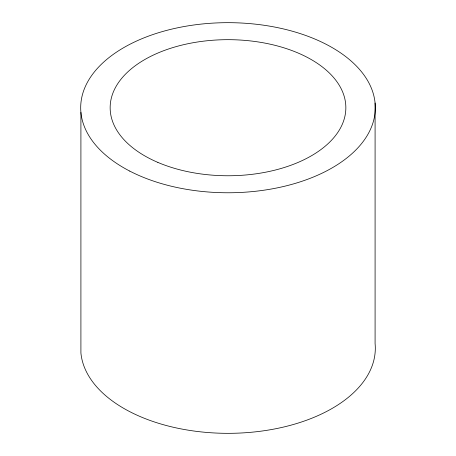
<?xml version="1.0" encoding="UTF-8"?>
<svg xmlns="http://www.w3.org/2000/svg" width="456" height="456" viewBox="0 0 456 456"><rect width="100%" height="100%" fill="white"/><g stroke="black" fill="none" stroke-linecap="round" stroke-linejoin="round"><path stroke-width="0.68" d="M375.088 103.027L375.088 343.59A147.311 85.05 0 0 1 236.128 433.2A147.311 85.05 0 0 1 80.911 352.972L80.911 112.41M129.738 171.085A147.311 85.05 0 0 0 372.176 125.166A147.311 85.05 0 0 0 182.081 26.91A147.311 85.05 0 0 0 129.738 171.085M157.879 162.404A117.847 68.041 0 0 0 345.089 115.436A117.847 68.041 0 0 0 181.032 45.315A117.847 68.041 0 0 0 157.879 162.404"/></g></svg>
